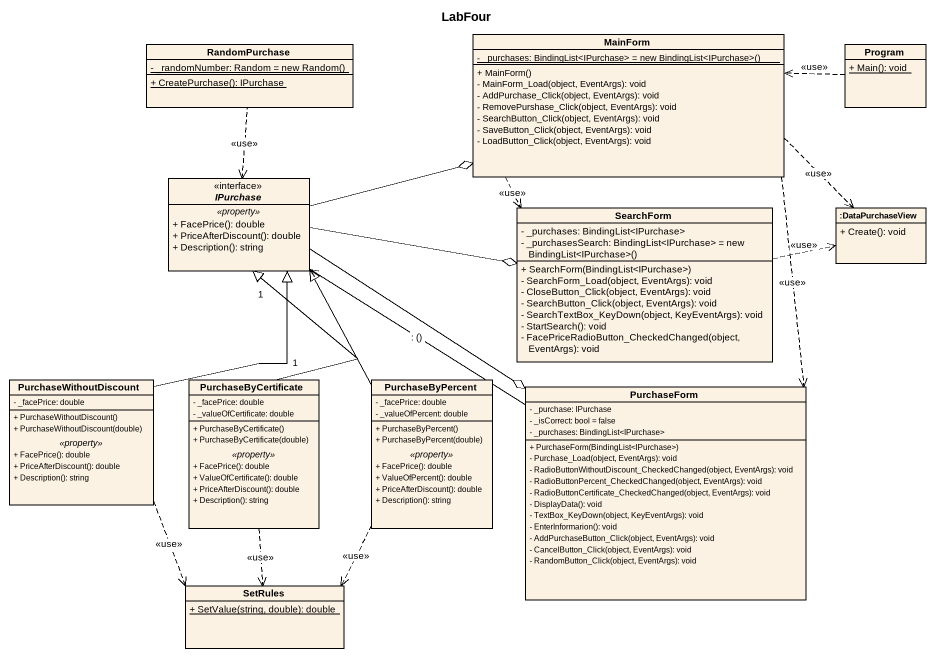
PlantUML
@startuml
title LabFour
hide circle
hide empty members
skinparam classAttributeIconSize 0
class RandomPurchase {
  {static} {field} - _randomNumber: Random = new Random()
  {static} + CreatePurchase(): IPurchase
}
class MainForm {
  {static} {field} - _purchases: BindingList<IPurchase> = new BindingList<IPurchase>()
  + MainForm()
  - MainForm_Load(object, EventArgs): void
  - AddPurchase_Click(object, EventArgs): void
  - RemovePurshase_Click(object, EventArgs): void
  - SearchButton_Click(object, EventArgs): void
  - SaveButton_Click(object, EventArgs): void
  - LoadButton_Click(object, EventArgs): void
}
class Program {
  {static} + Main(): void
}
interface IPurchase {
  .. <<property>> ..
  + FacePrice(): double
  + PriceAfterDiscount(): double
  + Description(): string
}
class SearchForm {
  - _purchases: BindingList<IPurchase>
  {field} - _purchasesSearch: BindingList<IPurchase> = new BindingList<IPurchase>()
  + SearchForm(BindingList<IPurchase>)
  - SearchForm_Load(object, EventArgs): void
  - CloseButton_Click(object, EventArgs): void
  - SearchButton_Click(object, EventArgs): void
  - SearchTextBox_KeyDown(object, KeyEventArgs): void
  - StartSearch(): void
  - FacePriceRadioButton_CheckedChanged(object, EventArgs): void
}
class ":DataPurchaseView" as DataPurchaseView {
  + Create(): void
}
class PurchaseWithoutDiscount {
  - _facePrice: double
  --
  + PurchaseWithoutDiscount()
  + PurchaseWithoutDiscount(double)
  .. <<property>> ..
  + FacePrice(): double
  + PriceAfterDiscount(): double
  + Description(): string
}
class PurchaseByCertificate {
  - _facePrice: double
  - _valueOfCertificate: double
  --
  + PurchaseByCertificate()
  + PurchaseByCertificate(double)
  .. <<property>> ..
  + FacePrice(): double
  + ValueOfCertificate(): double
  + PriceAfterDiscount(): double
  + Description(): string
}
class PurchaseByPercent {
  - _facePrice: double
  - _valueOfPercent: double
  --
  + PurchaseByPercent()
  + PurchaseByPercent(double)
  .. <<property>> ..
  + FacePrice(): double
  + ValueOfPercent(): double
  + PriceAfterDiscount(): double
  + Description(): string
}
class PurchaseForm {
  - _purchase: IPurchase
  - _isCorrect: bool = false
  - _purchases: BindingList<IPurchase>
  + PurchaseForm(BindingList<IPurchase>)
  - Purchase_Load(object, EventArgs): void
  - RadioButtonWithoutDiscount_CheckedChanged(object, EventArgs): void
  - RadioButtonPercent_CheckedChanged(object, EventArgs): void
  - RadioButtonCertificate_CheckedChanged(object, EventArgs): void
  - DisplayData(): void
  - TextBox_KeyDown(object, KeyEventArgs): void
  - EnterInformarion(): void
  - AddPurchaseButton_Click(object, EventArgs): void
  - CancelButton_Click(object, EventArgs): void
  - RandomButton_Click(object, EventArgs): void
}
class SetRules {
  {static} + SetValue(string, double): double
}
MainForm ..> SearchForm : <<use>>
MainForm .right.> DataPurchaseView : <<use>>
MainForm ..> PurchaseForm : <<use>>
Program .left.> MainForm : <<use>>
IPurchase <.up. RandomPurchase : <<use>>
IPurchase -right-o MainForm
IPurchase -right-o SearchForm
IPurchase --o PurchaseForm
SearchForm .right.> DataPurchaseView : <<use>>
PurchaseWithoutDiscount -up-|> IPurchase
PurchaseWithoutDiscount ..> SetRules : <<use>>
PurchaseByCertificate "1" -up-|> "1" IPurchase
PurchaseByCertificate ..> SetRules : <<use>>
PurchaseByPercent -up-|> IPurchase
PurchaseByPercent ..> SetRules : <<use>>
PurchaseForm -up-> IPurchase : : ()
@enduml
